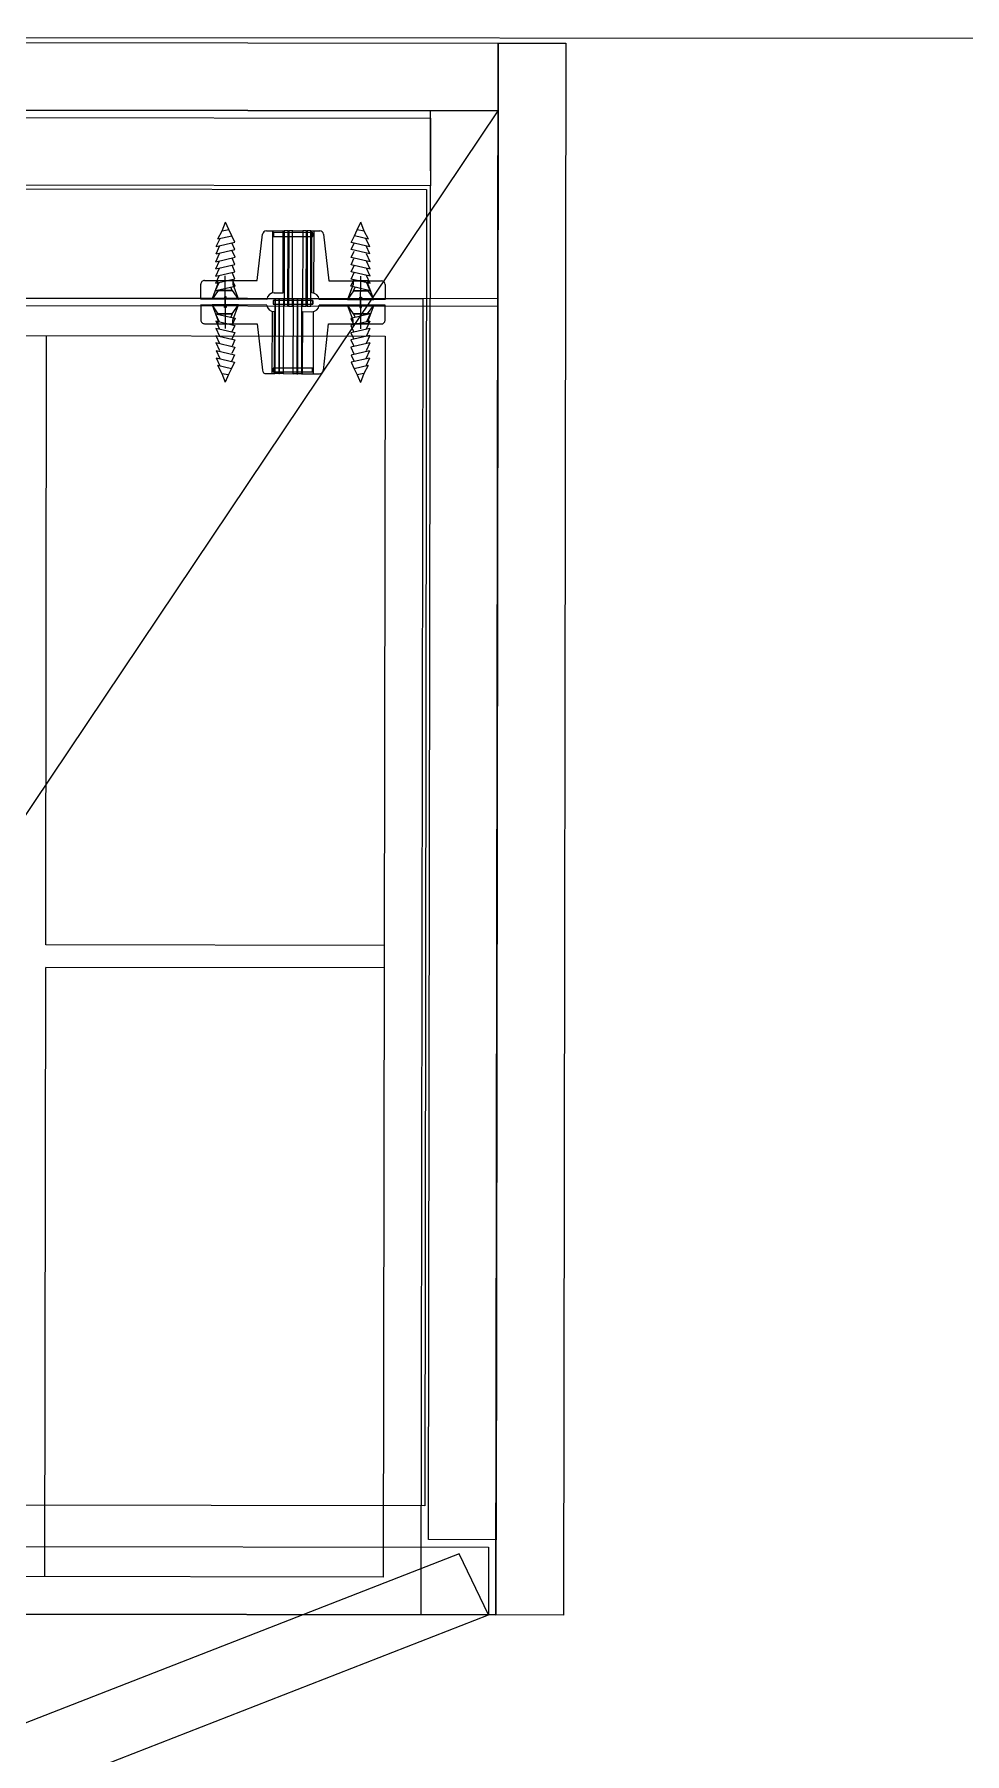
# Model space of a CAD drawing. Header units: inches. Extents: x 54 to 199, y 70 to 109.
# Drawn here: x 145.6399 to 145.8872, y 78.1485 to 78.6057 of the extents above; entities that cross this region are included whole.
import ezdxf
from ezdxf.enums import TextEntityAlignment as Align

# ---------------------------------------------------------------- set-up
doc = ezdxf.new("R2010")
doc.units = ezdxf.units.IN
doc.header["$MEASUREMENT"] = 0
for name, pattern in [('ACAD_ISO03W100', [30, 12, -18]), ('DASHDOTX2', [50.8, 25.4, -12.7, 0, -12.7]), ('DASHED2', [0.375, 0.25, -0.125]), ('DGN Style 5', [15.868117, 6.800621, -9.067495])]:
    doc.linetypes.add(name, pattern=pattern)
doc.layers.add('1', color=7, linetype='Continuous', lineweight=0)
doc.layers.add('21212-FC-A-XREF-GROUND FLOOR PLAN-REV-31-10-12$0$GB-Wall-Cladding-EEE', color=1, linetype='Continuous', lineweight=15)
doc.layers.add('A000_Non-Print', color=190, linetype='Continuous', plot=False)
doc.layers.add('A001_Pen01', color=1, linetype='Continuous')
doc.layers.add('A002_Pen02', color=2, linetype='Continuous')
doc.layers.add('GOLDCLADDING', color=7, linetype='Continuous', true_color=0xffc20a)
doc.styles.add('ROMANS', font='romans.shx')

# ---------------------------------------------------------------- blocks, each defined once
blk = doc.blocks.new('GRWRFHRH')
at = {"color": 252, "ltscale": 3}
for p, q in [((4.3181, 5.93618), (5.78509, 5.93401)), ((5.78447, 5.51601), (5.78509, 5.93401)), ((5.78509, 5.93401), (5.78507, 5.91601)), ((5.78509, 5.93401), (5.80309, 5.93398)), ((5.80309, 5.93398), (5.80247, 5.51598)), ((5.78507, 5.91601), (4.31807, 5.91819)), ((5.78507, 5.91601), (5.25007, 5.9168)), ((5.25007, 5.9168), (5.78507, 5.91601)), ((5.78507, 5.91601), (5.25007, 5.9168)), ((5.78447, 5.51601), (5.78507, 5.91601)), ((5.78447, 5.51601), (5.78507, 5.91601)), ((5.78507, 5.91601), (5.78499, 5.86601)), ((5.78499, 5.86601), (5.24999, 5.8668)), ((5.24999, 5.8648), (5.78499, 5.86401)), ((5.78499, 5.86401), (5.78447, 5.51601)), ((5.24948, 5.51681), (5.78447, 5.51601)), ((5.78447, 5.51601), (5.24948, 5.51681)), ((5.24948, 5.51681), (5.78447, 5.51601)), ((5.80247, 5.51598), (5.78447, 5.51601))]:
    blk.add_line(p, q, dxfattribs=at)
at = {"color": 252, "linetype": 'ACAD_ISO03W100'}
for p, q in [((5.26807, 5.91478), (5.76707, 5.91404)), ((5.51697, 5.51641), (5.78507, 5.91601)), ((5.76704, 5.90004), (5.76707, 5.91604)), ((5.76707, 5.91404), (5.76705, 5.90104)), ((5.76707, 5.91604), (5.78507, 5.91601)), ((5.78507, 5.91601), (5.7845, 5.53601)), ((5.76705, 5.90104), (5.76704, 5.89604)), ((5.76705, 5.90104), (5.76705, 5.90104)), ((5.76704, 5.89604), (5.26804, 5.89678)), ((5.26904, 5.89578), (5.76604, 5.89504)), ((5.76604, 5.89504), (5.76552, 5.54504)), ((5.7665, 5.53604), (5.76704, 5.89604)), ((5.76704, 5.89604), (5.76704, 5.89604)), ((5.76552, 5.54504), (5.26852, 5.54578)), ((5.2515, 5.5348), (5.7825, 5.53401)), ((5.77472, 5.53226), (5.28679, 5.34209)), ((5.7845, 5.53601), (5.7665, 5.53604)), ((5.78247, 5.51601), (5.77472, 5.53226)), ((5.7825, 5.53401), (5.78247, 5.51601)), ((5.78247, 5.51601), (5.25148, 5.5168)), ((5.29454, 5.32584), (5.78247, 5.51601))]:
    blk.add_line(p, q, dxfattribs=at)
at = {"color": 252}
for p, q in [((5.721, 5.87086), (5.72242, 5.88322)), ((5.72341, 5.8841), (5.72817, 5.8841)), ((5.7279, 5.8676), (5.72792, 5.8841)), ((5.72822, 5.8836), (5.72802, 5.8836)), ((5.72822, 5.8826), (5.72802, 5.8826)), ((5.72817, 5.8841), (5.72814, 5.8641)), ((5.72917, 5.88409), (5.72817, 5.8841)), ((5.72914, 5.86409), (5.72917, 5.88409)), ((5.72917, 5.88409), (5.72937, 5.88409)), ((5.72942, 5.88359), (5.72922, 5.88359)), ((5.72942, 5.88259), (5.72922, 5.88259)), ((5.72937, 5.88409), (5.72934, 5.86409)), ((5.73037, 5.88409), (5.72937, 5.88409)), ((5.73042, 5.88409), (5.72942, 5.88409)), ((5.73034, 5.86409), (5.73037, 5.88409)), ((5.73037, 5.88409), (5.73307, 5.88409)), ((5.73307, 5.88409), (5.73304, 5.86409)), ((5.73407, 5.88409), (5.73307, 5.88409)), ((5.73407, 5.88409), (5.73307, 5.88409)), ((5.73404, 5.86409), (5.73407, 5.88409)), ((5.73407, 5.88409), (5.73427, 5.88409)), ((5.73427, 5.88359), (5.73407, 5.88359)), ((5.73427, 5.88259), (5.73407, 5.88259)), ((5.73427, 5.88409), (5.73424, 5.86409)), ((5.73527, 5.88408), (5.73427, 5.88409)), ((5.73524, 5.86409), (5.73527, 5.88408)), ((5.73527, 5.88408), (5.73763, 5.88408)), ((5.73552, 5.88358), (5.73527, 5.88358)), ((5.73552, 5.88258), (5.73527, 5.88258)), ((5.7355, 5.86758), (5.73552, 5.88408)), ((5.73862, 5.88319), (5.74, 5.87083)), ((5.707, 5.87088), (5.721, 5.87086)), ((5.74, 5.87083), (5.754, 5.87081)), ((5.70599, 5.86588), (5.706, 5.86988)), ((5.7255, 5.8676), (5.7279, 5.8676)), ((5.72574, 5.8661), (5.72571, 5.8461)), ((5.72571, 5.8461), (5.72574, 5.8661)), ((5.72574, 5.8661), (5.72674, 5.8661)), ((5.72674, 5.8661), (5.72671, 5.8461)), ((5.72691, 5.8461), (5.72694, 5.8661)), ((5.72694, 5.8661), (5.72794, 5.8661)), ((5.72794, 5.8661), (5.72791, 5.8461)), ((5.73056, 5.84609), (5.73059, 5.86609)), ((5.73059, 5.86609), (5.73159, 5.86609)), ((5.73159, 5.86609), (5.73156, 5.84609)), ((5.73176, 5.84609), (5.73179, 5.86609)), ((5.73179, 5.86609), (5.73279, 5.86609)), ((5.73279, 5.86609), (5.73276, 5.84609)), ((5.755, 5.86981), (5.75499, 5.86581)), ((5.72351, 5.86585), (5.70599, 5.86588)), ((5.72351, 5.86435), (5.70599, 5.86438)), ((5.70599, 5.86438), (5.70599, 5.86038)), ((5.72574, 5.8656), (5.72524, 5.8656)), ((5.72524, 5.8656), (5.72524, 5.8646)), ((5.72524, 5.8646), (5.72574, 5.8646)), ((5.72549, 5.8626), (5.72546, 5.8461)), ((5.72674, 5.8656), (5.72694, 5.8656)), ((5.72674, 5.8646), (5.72694, 5.8646)), ((5.72794, 5.8656), (5.72814, 5.8656)), ((5.72794, 5.8646), (5.72814, 5.8646)), ((5.72814, 5.8641), (5.72914, 5.86409)), ((5.72914, 5.86559), (5.72934, 5.86559)), ((5.72914, 5.86459), (5.72934, 5.86459)), ((5.72934, 5.86409), (5.73034, 5.86409)), ((5.73034, 5.86559), (5.73059, 5.86559)), ((5.73034, 5.86459), (5.73059, 5.86459)), ((5.73159, 5.86559), (5.73179, 5.86559)), ((5.73159, 5.86459), (5.73179, 5.86459)), ((5.73279, 5.86559), (5.73304, 5.86559)), ((5.73279, 5.86459), (5.73304, 5.86459)), ((5.73299, 5.86259), (5.73296, 5.84609)), ((5.73299, 5.86259), (5.73549, 5.86258)), ((5.73304, 5.86409), (5.73404, 5.86409)), ((5.73404, 5.86559), (5.73424, 5.86559)), ((5.73404, 5.86459), (5.73424, 5.86459)), ((5.73424, 5.86409), (5.73524, 5.86409)), ((5.73524, 5.86559), (5.73574, 5.86558)), ((5.73574, 5.86458), (5.73524, 5.86459)), ((5.73574, 5.86558), (5.73574, 5.86458)), ((5.75499, 5.86581), (5.73748, 5.86583)), ((5.75499, 5.86431), (5.73748, 5.86433)), ((5.75499, 5.86031), (5.75499, 5.86431)), ((5.70698, 5.85938), (5.72098, 5.85936)), ((5.72098, 5.85936), (5.72237, 5.84699)), ((5.73857, 5.84697), (5.73998, 5.85933)), ((5.73998, 5.85933), (5.75398, 5.85931)), ((5.72336, 5.8461), (5.72571, 5.8461)), ((5.72546, 5.8466), (5.72571, 5.8466)), ((5.72547, 5.8476), (5.72572, 5.8476)), ((5.72671, 5.8461), (5.72571, 5.8461)), ((5.72671, 5.8466), (5.72691, 5.8466)), ((5.72671, 5.8461), (5.72691, 5.8461)), ((5.72672, 5.8476), (5.72692, 5.8476)), ((5.72791, 5.8461), (5.72691, 5.8461)), ((5.72791, 5.8461), (5.73056, 5.84609)), ((5.73156, 5.84609), (5.73056, 5.84609)), ((5.73156, 5.84659), (5.73176, 5.84659)), ((5.73156, 5.84609), (5.73176, 5.84609)), ((5.73157, 5.84759), (5.73177, 5.84759)), ((5.73276, 5.84609), (5.73176, 5.84609)), ((5.73276, 5.84659), (5.73296, 5.84659)), ((5.73276, 5.84609), (5.73757, 5.84608)), ((5.73277, 5.84759), (5.73297, 5.84759))]:
    blk.add_line(p, q, dxfattribs=at)
at = {"color": 252, "linetype": 'DASHED2', "ltscale": 0.1}
for p, q in [((5.72505, 5.8841), (5.72502, 5.86754)), ((5.73577, 5.88358), (5.72527, 5.8836)), ((5.72527, 5.8836), (5.72527, 5.8826)), ((5.72527, 5.8826), (5.73577, 5.88258)), ((5.73577, 5.88258), (5.73577, 5.88358)), ((5.736, 5.88408), (5.73597, 5.86753)), ((5.72499, 5.8461), (5.72501, 5.86266)), ((5.73574, 5.86558), (5.72524, 5.8656)), ((5.72524, 5.8656), (5.72524, 5.8646)), ((5.72524, 5.8646), (5.73574, 5.86458)), ((5.73574, 5.86458), (5.73574, 5.86558)), ((5.73594, 5.84608), (5.73596, 5.86264)), ((5.72522, 5.8476), (5.72521, 5.8466)), ((5.72521, 5.8466), (5.73571, 5.84658)), ((5.73572, 5.84758), (5.72522, 5.8476)), ((5.73571, 5.84658), (5.73572, 5.84758))]:
    blk.add_line(p, q, dxfattribs=at)
at = {"color": 252, "linetype": 'DGN Style 5', "ltscale": 0.03}
for p, q in [((5.72922, 5.88409), (5.72822, 5.8841)), ((5.73527, 5.88408), (5.73427, 5.88409)), ((5.72671, 5.8461), (5.72571, 5.8461)), ((5.72791, 5.8461), (5.72691, 5.8461)), ((5.73156, 5.84609), (5.73056, 5.84609)), ((5.73276, 5.84609), (5.73176, 5.84609))]:
    blk.add_line(p, q, dxfattribs=at)
at = {"color": 252, "linetype": 'ACAD_ISO03W100', "ltscale": 0.05}
for p, q in [((5.7105, 5.86987), (5.7105, 5.87087)), ((5.7105, 5.87087), (5.7145, 5.87087)), ((5.7145, 5.87087), (5.7145, 5.86987)), ((5.7505, 5.87081), (5.7465, 5.87082)), ((5.7465, 5.87082), (5.7465, 5.86982)), ((5.7505, 5.86981), (5.7505, 5.87081)), ((5.70899, 5.86587), (5.7105, 5.86987)), ((5.7145, 5.86987), (5.71599, 5.86586)), ((5.7465, 5.86982), (5.74499, 5.86582)), ((5.75199, 5.86581), (5.7505, 5.86981)), ((5.71599, 5.86586), (5.70899, 5.86587)), ((5.71599, 5.86436), (5.70899, 5.86437)), ((5.70899, 5.86437), (5.71049, 5.86037)), ((5.71449, 5.86037), (5.71599, 5.86436)), ((5.74499, 5.86582), (5.75199, 5.86581)), ((5.74499, 5.86432), (5.75199, 5.86431)), ((5.74649, 5.86032), (5.74499, 5.86432)), ((5.75199, 5.86431), (5.75049, 5.86031)), ((5.71049, 5.86037), (5.71048, 5.85937)), ((5.71048, 5.85937), (5.71448, 5.85937)), ((5.71448, 5.85937), (5.71449, 5.86037)), ((5.74648, 5.85932), (5.74649, 5.86032)), ((5.75048, 5.85931), (5.74648, 5.85932)), ((5.75049, 5.86031), (5.75048, 5.85931))]:
    blk.add_line(p, q, dxfattribs=at)
at = {"color": 252, "linetype": 'DASHDOTX2', "ltscale": 0.05}
for p, q in [((5.71249, 5.86362), (5.7125, 5.87212)), ((5.74849, 5.86356), (5.7485, 5.87207)), ((5.71249, 5.86662), (5.71248, 5.85812)), ((5.74849, 5.86657), (5.74848, 5.85806))]:
    blk.add_line(p, q, dxfattribs=at)
at = {"color": 252, "ltscale": 2}
for p, q in [((5.71273, 5.86652), (5.71226, 5.86652)), ((5.71226, 5.86652), (5.71226, 5.86587)), ((5.71273, 5.86587), (5.71273, 5.86652)), ((5.74826, 5.86582), (5.74826, 5.86647)), ((5.74826, 5.86647), (5.74873, 5.86647)), ((5.74873, 5.86647), (5.74873, 5.86582)), ((5.71226, 5.86372), (5.71226, 5.86437)), ((5.71272, 5.86372), (5.71226, 5.86372)), ((5.71272, 5.86437), (5.71272, 5.86372)), ((5.74826, 5.86432), (5.74826, 5.86366)), ((5.74826, 5.86366), (5.74872, 5.86366)), ((5.74872, 5.86366), (5.74872, 5.86432))]:
    blk.add_line(p, q, dxfattribs=at)
at = {"color": 252}
for centre, major_axis, start_param, end_param in [((5.72341, 5.8831), (0.000707, 0.000707), 0.783914, 2.241983), ((5.73763, 5.88308), (-0.000707, 0.000707), 4.038235, 5.496303), ((5.707, 5.86988), (0.000707, 0.000707), 0.783914, 2.354711), ((5.754, 5.86981), (-0.000707, 0.000707), 3.925507, 5.496303), ((5.72549, 5.8656), (0.00141, 0.00141), 0.783914, 2.229383), ((5.73549, 5.86558), (-0.00141, 0.00141), 4.050835, 5.496303), ((5.72549, 5.8646), (0.00141, 0.00141), 2.480039, 3.925507), ((5.73549, 5.86458), (-0.00141, 0.00141), 2.354711, 3.800179), ((5.70699, 5.86038), (-0.000707, 0.000707), 0.783914, 2.354711), ((5.75399, 5.86031), (-0.000707, 0.000707), 2.354711, 3.925507), ((5.72336, 5.8471), (0.000707, 0.000707), 2.467438, 3.925507), ((5.73757, 5.84708), (0.000707, 0.000707), 3.925507, 5.383576)]:
    blk.add_ellipse(centre, major_axis=major_axis, ratio=1, start_param=start_param, end_param=end_param, dxfattribs=at)
at = {"layer": '1', "color": 252, "linetype": 'Continuous'}
for p, q in [((5.71163, 5.88406), (5.71252, 5.8864)), ((5.71163, 5.88406), (5.71345, 5.8844)), ((5.71345, 5.8844), (5.71252, 5.8864)), ((5.71421, 5.88277), (5.71345, 5.8844)), ((5.74683, 5.88273), (5.7476, 5.88435)), ((5.7476, 5.88435), (5.74852, 5.88635)), ((5.74941, 5.88401), (5.7476, 5.88435)), ((5.74941, 5.88401), (5.74852, 5.88635)), ((5.7101, 5.87801), (5.71108, 5.88015)), ((5.71011, 5.87993), (5.71112, 5.88207)), ((5.71011, 5.87993), (5.71502, 5.88104)), ((5.71047, 5.88192), (5.71163, 5.88406)), ((5.71047, 5.88192), (5.71421, 5.88277)), ((5.71502, 5.88104), (5.71421, 5.88277)), ((5.71502, 5.87913), (5.71423, 5.88087)), ((5.74601, 5.881), (5.74683, 5.88273)), ((5.75092, 5.87987), (5.74601, 5.881)), ((5.74601, 5.87908), (5.7468, 5.88082)), ((5.75056, 5.88186), (5.74683, 5.88273)), ((5.75056, 5.88186), (5.74941, 5.88401)), ((5.75092, 5.87987), (5.74991, 5.88201)), ((5.75092, 5.87795), (5.74995, 5.88009)), ((5.71002, 5.87588), (5.71099, 5.87802)), ((5.71002, 5.87588), (5.71508, 5.87704)), ((5.71002, 5.87397), (5.71099, 5.87611)), ((5.71002, 5.87397), (5.71507, 5.87512)), ((5.7101, 5.87801), (5.71502, 5.87913)), ((5.71508, 5.87704), (5.71429, 5.87877)), ((5.71507, 5.87512), (5.71431, 5.8768)), ((5.74594, 5.87699), (5.74673, 5.87872)), ((5.751, 5.87582), (5.74594, 5.87699)), ((5.74594, 5.87507), (5.74671, 5.87675)), ((5.75099, 5.87391), (5.74594, 5.87507)), ((5.75092, 5.87795), (5.74601, 5.87908)), ((5.751, 5.87582), (5.75003, 5.87796)), ((5.75099, 5.87391), (5.75003, 5.87605)), ((5.71001, 5.87205), (5.71099, 5.87419)), ((5.71001, 5.87205), (5.71507, 5.87321)), ((5.71001, 5.87014), (5.71099, 5.87228)), ((5.71001, 5.87014), (5.71507, 5.87129)), ((5.71507, 5.87129), (5.71428, 5.87303)), ((5.71507, 5.87321), (5.71429, 5.87494)), ((5.71513, 5.86939), (5.71434, 5.87113)), ((5.74587, 5.86934), (5.74666, 5.87108)), ((5.74593, 5.87124), (5.74673, 5.87298)), ((5.75099, 5.87008), (5.74593, 5.87124)), ((5.74594, 5.87316), (5.74673, 5.87489)), ((5.75099, 5.87199), (5.74594, 5.87316)), ((5.75099, 5.87199), (5.75002, 5.87413)), ((5.75099, 5.87008), (5.75002, 5.87222)), ((5.71063, 5.8682), (5.70899, 5.86587)), ((5.70993, 5.86821), (5.7109, 5.87034)), ((5.70993, 5.86821), (5.71513, 5.86939)), ((5.70993, 5.86821), (5.71063, 5.8682)), ((5.71436, 5.8682), (5.71063, 5.8682)), ((5.71063, 5.8682), (5.71063, 5.8682)), ((5.71063, 5.8682), (5.71436, 5.8682)), ((5.71436, 5.8682), (5.71395, 5.86912)), ((5.71436, 5.8682), (5.71436, 5.8682)), ((5.71436, 5.8682), (5.71599, 5.86586)), ((5.74663, 5.86815), (5.74499, 5.86582)), ((5.75106, 5.86814), (5.74587, 5.86934)), ((5.74663, 5.86815), (5.74705, 5.86907)), ((5.74663, 5.86815), (5.75036, 5.86815)), ((5.75036, 5.86815), (5.74663, 5.86815)), ((5.74663, 5.86815), (5.74663, 5.86815)), ((5.75106, 5.86814), (5.7501, 5.87028)), ((5.75036, 5.86815), (5.75036, 5.86815)), ((5.75036, 5.86815), (5.75199, 5.86581)), ((5.75106, 5.86814), (5.75036, 5.86815)), ((5.71226, 5.86587), (5.70899, 5.86587)), ((5.71226, 5.86437), (5.70899, 5.86437)), ((5.71062, 5.86204), (5.70899, 5.86437)), ((5.70992, 5.86204), (5.71512, 5.86084)), ((5.70992, 5.86204), (5.71089, 5.8599)), ((5.70992, 5.86204), (5.71062, 5.86204)), ((5.71435, 5.86203), (5.71062, 5.86204)), ((5.71062, 5.86204), (5.71062, 5.86204)), ((5.71062, 5.86204), (5.71435, 5.86203)), ((5.71599, 5.86436), (5.71272, 5.86437)), ((5.71599, 5.86586), (5.71273, 5.86587)), ((5.71435, 5.86203), (5.71394, 5.86111)), ((5.71435, 5.86203), (5.71599, 5.86436)), ((5.71435, 5.86203), (5.71435, 5.86203)), ((5.74499, 5.86582), (5.74826, 5.86582)), ((5.74499, 5.86432), (5.74826, 5.86432)), ((5.74662, 5.86198), (5.74499, 5.86432)), ((5.75105, 5.86198), (5.74586, 5.86079)), ((5.74662, 5.86198), (5.75035, 5.86198)), ((5.75035, 5.86198), (5.74662, 5.86198)), ((5.74662, 5.86198), (5.74662, 5.86198)), ((5.74662, 5.86198), (5.74704, 5.86106)), ((5.74872, 5.86432), (5.75199, 5.86431)), ((5.74873, 5.86582), (5.75199, 5.86581)), ((5.75105, 5.86198), (5.75008, 5.85984)), ((5.75035, 5.86198), (5.75199, 5.86431)), ((5.75035, 5.86198), (5.75035, 5.86198)), ((5.75105, 5.86198), (5.75035, 5.86198)), ((5.70999, 5.85819), (5.71505, 5.85702)), ((5.70999, 5.85819), (5.71096, 5.85605)), ((5.71, 5.86011), (5.71505, 5.85894)), ((5.71, 5.86011), (5.71096, 5.85797)), ((5.71505, 5.85894), (5.71426, 5.85721)), ((5.71505, 5.85702), (5.71426, 5.85529)), ((5.71512, 5.86084), (5.71433, 5.85911)), ((5.74586, 5.86079), (5.74664, 5.85906)), ((5.75097, 5.85813), (5.74591, 5.85698)), ((5.74591, 5.85698), (5.7467, 5.85524)), ((5.75097, 5.86005), (5.74592, 5.85889)), ((5.74592, 5.85889), (5.7467, 5.85716)), ((5.75097, 5.86005), (5.75, 5.85791)), ((5.75097, 5.85813), (5.75, 5.85599)), ((5.70999, 5.85628), (5.71504, 5.85511)), ((5.70999, 5.85628), (5.71096, 5.85414)), ((5.70999, 5.85436), (5.71504, 5.85319)), ((5.70999, 5.85436), (5.71096, 5.85222)), ((5.71006, 5.85223), (5.71497, 5.8511)), ((5.71006, 5.85223), (5.71103, 5.85009)), ((5.71504, 5.85319), (5.71425, 5.85146)), ((5.71504, 5.85511), (5.71428, 5.85343)), ((5.75097, 5.85622), (5.74591, 5.85506)), ((5.74591, 5.85506), (5.74667, 5.85338)), ((5.75096, 5.8543), (5.74591, 5.85315)), ((5.74591, 5.85315), (5.74669, 5.85141)), ((5.75097, 5.85622), (5.74999, 5.85408)), ((5.75096, 5.8543), (5.74999, 5.85216)), ((5.71006, 5.85032), (5.71497, 5.84919)), ((5.71006, 5.85032), (5.71107, 5.84817)), ((5.71042, 5.84832), (5.71415, 5.84746)), ((5.71042, 5.84832), (5.71157, 5.84618)), ((5.71497, 5.84919), (5.71415, 5.84746)), ((5.71497, 5.8511), (5.71418, 5.84937)), ((5.75088, 5.85217), (5.74597, 5.85105)), ((5.74597, 5.85105), (5.74675, 5.84932)), ((5.75088, 5.85026), (5.74597, 5.84914)), ((5.74597, 5.84914), (5.74678, 5.84741)), ((5.75051, 5.84826), (5.74678, 5.84741)), ((5.75051, 5.84826), (5.74936, 5.84612)), ((5.75088, 5.85026), (5.74986, 5.84811)), ((5.75088, 5.85217), (5.74991, 5.85004)), ((5.71157, 5.84618), (5.71246, 5.84384)), ((5.71157, 5.84618), (5.71339, 5.84584)), ((5.71339, 5.84584), (5.71246, 5.84384)), ((5.71415, 5.84746), (5.71339, 5.84584)), ((5.74678, 5.84741), (5.74754, 5.84579)), ((5.74936, 5.84612), (5.74754, 5.84579)), ((5.74754, 5.84579), (5.74846, 5.84378)), ((5.74936, 5.84612), (5.74846, 5.84378))]:
    blk.add_line(p, q, dxfattribs=at)
at = {"layer": '21212-FC-A-XREF-GROUND FLOOR PLAN-REV-31-10-12$0$GB-Wall-Cladding-EEE', "color": 252, "ltscale": 3}
blk.add_line((4.22217, 5.93633), (6.84157, 5.93478), dxfattribs=at)
at = {"layer": 'A000_Non-Print', "color": 252}
for p, q in [((5.27099, 5.86677), (5.76499, 5.86604)), ((5.76499, 5.86604), (5.76447, 5.51604)), ((5.76447, 5.51604), (5.27047, 5.51677))]:
    blk.add_line(p, q, dxfattribs=at)
at = {"layer": 'A001_Pen01', "color": 252}
for p, q in [((5.66474, 5.69419), (5.66498, 5.85619)), ((5.75474, 5.69406), (5.66474, 5.69419)), ((5.66449, 5.52619), (5.66473, 5.68819)), ((5.75473, 5.68806), (5.66473, 5.68819))]:
    blk.add_line(p, q, dxfattribs=at)
at = {"layer": 'A002_Pen02', "color": 252}
for p, q in [((5.27099, 5.86677), (5.76499, 5.86604)), ((5.76499, 5.86604), (5.76447, 5.51604)), ((5.28097, 5.85676), (5.75498, 5.85606)), ((5.75498, 5.85606), (5.75449, 5.52606)), ((5.75449, 5.52606), (5.28048, 5.52676)), ((5.76447, 5.51604), (5.27047, 5.51677))]:
    blk.add_line(p, q, dxfattribs=at)
at = {"color": 252, "style": 'ROMANS'}
for p in [(-5.11757, 7.45916, 0), (3.16531, 4.70638, 0), (-5.11757, 4.62872, 0)]:
    blk.add_attdef('ELEV', text='', height=0.10354, dxfattribs=at).set_placement(p, align=Align.BOTTOM_LEFT)
for p in [(-5.11757, 7.39034, 0), (3.16531, 4.63756, 0), (-5.11757, 4.5599, 0)]:
    blk.add_attdef('LEVEL', text='', height=0.10354, dxfattribs=at).set_placement(p, align=Align.TOP_LEFT)

msp = doc.modelspace()

# ---------------------------------------------------------------- block references
at = {"layer": 'GOLDCLADDING'}
msp.add_blockref('GRWRFHRH', (139.97813, 72.66933, 0), dxfattribs=at)

doc.saveas('drawing.dxf')
